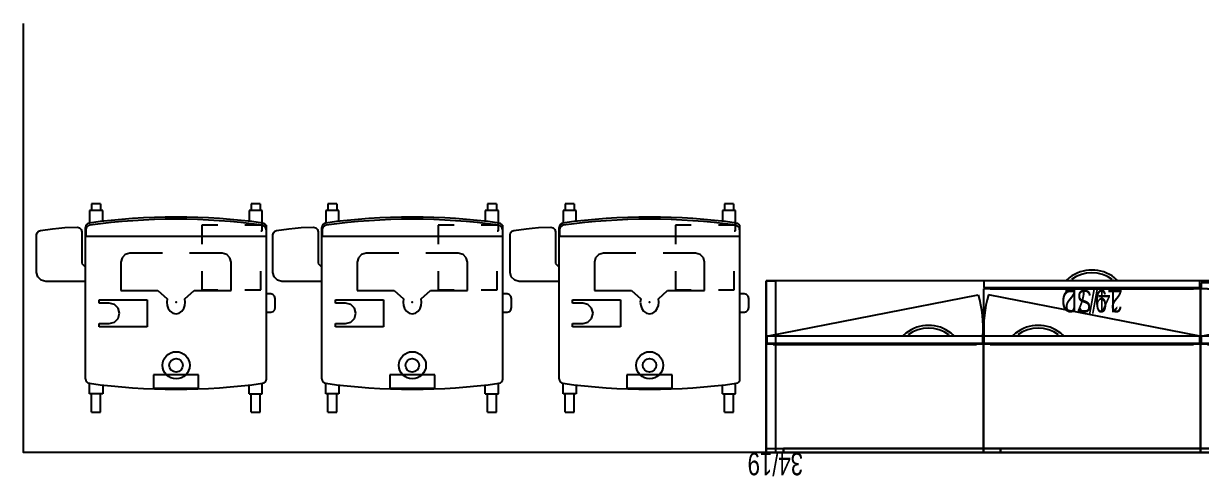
# Model space of a CAD drawing. Header units: inches. Extents: x 0 to 501, y -3 to 400.
# Drawn here: x 124.8 to 254.9, y -2.6 to 47.4 of the extents above; entities that cross this region are included whole.
import ezdxf
from ezdxf.enums import TextEntityAlignment as Align

# ---------------------------------------------------------------- set-up
doc = ezdxf.new("R2010")
doc.units = ezdxf.units.IN
doc.header["$MEASUREMENT"] = 0
for name, color, linetype in [('A-FURN-P-CART', 2, 'Continuous'), ('A-FURN-P-CART-ELEC', 2, 'Continuous'), ('A-FURN-P-CART-PROD_NO-T', 2, 'Continuous'), ('A-FURN-P-HARDWARE', 3, 'Continuous'), ('A-FURN-P-HARDWARE-PROD_NO-T', 3, 'Continuous'), ('A-FURN-P-STORAGE', 6, 'Continuous'), ('A-FURN-P-STORAGE-PROD_NO-T', 6, 'Continuous'), ('A-FURN-P-STORAGE-PROD_NO-TEXT', 6, 'Continuous'), ('A-FURN-P-WKSURF', 1, 'Continuous'), ('A-FURN-P-WKSURF-LAM', 1, 'Continuous'), ('A-FURN-P-WKSURF-PROD_NO-T', 1, 'Continuous'), ('A-FURN-P-WKSURF-PROD_NO-TEXT', 1, 'Continuous'), ('A-FURN-P-WKSURF-SS-T', 1, 'Continuous'), ('WALLS', 7, 'Continuous')]:
    doc.layers.add(name, color=color, linetype=linetype)
doc.styles.get("Standard").update_dxf_attribs({"font": 'arial.ttf'})

# ---------------------------------------------------------------- blocks, each defined once
blk = doc.blocks.new('P_CO601-PBUD')
at = {"layer": 'A-FURN-P-CART'}
for p, q in [((-8.3, 12.16), (-9.3, 12.16)), ((-9.3, 12.16), (-9.3, 10.16)), ((-8.3, 12.16), (-8.3, 10.16)), ((9.34, 12.16), (8.34, 12.16)), ((8.34, 12.16), (8.34, 10.16)), ((9.34, 12.16), (9.34, 10.16)), ((-8.07, 10.16), (-9.52, 10.16)), ((-9.52, 10.16), (-9.52, 8.99)), ((-8.07, 10.16), (-8.07, 9.18)), ((8.11, 10.16), (9.56, 10.16)), ((8.11, 9.18), (8.11, 10.16)), ((9.56, 10.16), (9.56, 8.99)), ((-10, 8.49), (-10, -8.24)), ((10, 8.49), (10, -8.24)), ((3.2, -0.26), (3.2, 2.74)), ((3.2, 2.74), (8.5, 2.74)), ((8.5, 2.74), (8.5, 2.37)), ((0, 1.32), (-0.35, 1.24)), ((0.35, 1.24), (0, 1.32)), ((6.4, 1.81), (6.25, 1.24)), ((6.81, 2.22), (6.4, 1.81)), ((7.38, 2.37), (6.81, 2.22)), ((8.5, 2.37), (7.38, 2.37)), ((-10.91, 0.86), (-10.97, 0.61)), ((-10.97, 0.61), (-10.96, -0.39)), ((-10.73, 1.04), (-10.91, 0.86)), ((-10.49, 1.11), (-10.73, 1.04)), ((-10.01, 1.11), (-10.49, 1.11)), ((-0.98, 0.38), (-1.02, 0.02)), ((-1.02, 0.02), (-0.98, -0.35)), ((-0.86, 0.72), (-0.98, 0.38)), ((-0.65, 1.02), (-0.86, 0.72)), ((-0.35, 1.24), (-0.65, 1.02)), ((0.65, 1.02), (0.35, 1.24)), ((0.86, 0.72), (0.65, 1.02)), ((0.98, 0.38), (0.86, 0.72)), ((1.02, 0.02), (0.98, 0.38)), ((0.98, -0.35), (1.02, 0.02)), ((6.25, 1.24), (6.4, 0.68)), ((6.4, 0.68), (6.81, 0.27)), ((6.81, 0.27), (7.38, 0.12)), ((7.38, 0.12), (8.5, 0.12)), ((8.5, 0.12), (8.5, -0.26)), ((-10.96, -0.39), (-10.89, -0.64)), ((-10.89, -0.64), (-10.71, -0.82)), ((-10.71, -0.82), (-10.48, -0.89)), ((-10.48, -0.89), (-9.99, -0.89)), ((-2, -1.28), (-6.09, -1.29)), ((-6.09, -1.29), (-6.09, -4.39)), ((-0.98, -0.35), (-2, -1.28)), ((2, -1.28), (0.98, -0.35)), ((6.09, -1.29), (2, -1.28)), ((8.5, -0.26), (3.2, -0.26)), ((6.09, -4.39), (6.09, -1.29)), ((-9.37, -1.34), (-9.37, -3.41)), ((-7.62, -1.34), (-9.37, -1.34)), ((-2.87, -1.34), (-4.62, -1.34)), ((-2.87, -3.41), (-2.87, -1.34)), ((10, -2.27), (14.41, -2.27)), ((14.41, -2.27), (14.91, -2.4)), ((14.91, -2.4), (15.28, -2.77)), ((10.41, -4.27), (10, -3.86)), ((15.28, -2.77), (15.41, -3.27)), ((15.41, -3.27), (15.41, -7.42)), ((-6.09, -4.39), (-5.96, -4.89)), ((-5.96, -4.89), (-5.61, -5.25)), ((5.61, -5.25), (5.96, -4.89)), ((5.96, -4.89), (6.09, -4.39)), ((10.41, -7.77), (10.41, -4.27)), ((-10, -6.41), (-10, -8.49)), ((-5.61, -5.25), (-5.09, -5.39)), ((-5.09, -5.39), (-1.5, -5.39)), ((-2.87, -8.49), (-2.87, -6.41)), ((1.5, -5.39), (5.09, -5.39)), ((5.09, -5.39), (5.61, -5.25)), ((9.96, -7.29), (-9.96, -7.29)), ((-9.96, -7.99), (-9.96, -7.29)), ((9.96, -7.99), (9.96, -7.29)), ((10.48, -8.02), (10.41, -7.77)), ((15.36, -7.65), (15.21, -7.83)), ((15.41, -7.42), (15.36, -7.65)), ((-9.52, -7.87), (-9.52, -10.12)), ((-9.37, -7.87), (-9.52, -7.87)), ((-9.37, -8.49), (-7.62, -8.49)), ((-8.07, -10.12), (-8.07, -8.86)), ((-4.62, -8.49), (-2.87, -8.49)), ((8.11, -8.93), (8.11, -10.12)), ((9.56, -10.12), (9.56, -8.74)), ((10.66, -8.2), (10.48, -8.02)), ((10.91, -8.27), (10.66, -8.2)), ((12.28, -8.23), (10.91, -8.27)), ((12.96, -8.17), (12.28, -8.23)), ((13.64, -8.11), (12.96, -8.17)), ((15, -7.92), (13.64, -8.11)), ((15.21, -7.83), (15, -7.92)), ((-9.52, -10.12), (-8.07, -10.12)), ((-9.3, -10.87), (-9.3, -10.12)), ((-8.3, -10.87), (-8.3, -10.12)), ((8.11, -10.12), (9.56, -10.12)), ((8.34, -10.87), (8.34, -10.12)), ((9.34, -10.87), (9.34, -10.12)), ((-9.3, -10.87), (-8.3, -10.87)), ((8.34, -10.87), (9.34, -10.87))]:
    blk.add_line(p, q, dxfattribs=at)
for centre, radius in [((-0.01, 6.99), 1.5), ((0, 6.99), 0.748)]:
    blk.add_circle(centre, radius, dxfattribs=at)
for centre, radius, start, end in [((0, -58.97), 68.62, 81.9798, 98.0202), ((-9.5, 8.49), 0.5, 98.5782, 180), ((9.5, 8.49), 0.5, 0, 81.4218), ((-9.5, -8.24), 0.5, 180, 261.4218), ((-9.46, -7.99), 0.5, 180, 261.4218), ((0, 59.22), 68.62, 261.9798, 278.0202), ((0, 59.22), 68.38, 261.982, 278.018), ((9.46, -7.99), 0.5, 278.5782, 0), ((9.5, -8.24), 0.5, 278.5782, 0)]:
    blk.add_arc(centre, radius, start, end, dxfattribs=at)
blk.add_point((0, 0), dxfattribs=at)
at = {"layer": 'A-FURN-P-CART-ELEC'}
for p, q in [((2.5, 9.53), (-2.5, 9.53)), ((-2.5, 9.53), (-2.5, 8.03)), ((2.5, 8.03), (2.5, 9.53)), ((-2.5, 8.03), (2.5, 8.03))]:
    blk.add_line(p, q, dxfattribs=at)
blk.add_point((0, 0), dxfattribs=at)
at = {"layer": 'A-FURN-P-CART-PROD_NO-T', "flags": 1}
for tag in ['CAPPN', 'CAPMG', 'CAPMC', 'CAPQT', 'CAPDH', 'CAPGC']:
    blk.add_attdef(tag, (0, 0), '', height=0.001, dxfattribs=at)
at = {"layer": 'A-FURN-P-CART-PROD_NO-T'}
blk.add_attdef('CAPTG', (-7, -12), '', height=2.5, dxfattribs=at)
blk = doc.blocks.new('P_CH100-48')
at = {"layer": 'A-FURN-P-HARDWARE'}
for p, q in [((1.89, 0), (46.11, 0)), ((1.89, -0.47), (1.89, 0)), ((1.89, 0), (1.89, -0.47)), ((46.11, 0), (1.89, 0)), ((46.11, -0.47), (1.89, -0.47)), ((1.89, -0.47), (46.11, -0.47)), ((46.11, 0), (46.11, -0.47)), ((46.11, -0.47), (46.11, 0))]:
    blk.add_line(p, q, dxfattribs=at)
for p in [(0, 0), (48, 0)]:
    blk.add_point(p, dxfattribs=at)
at = {"layer": 'A-FURN-P-HARDWARE-PROD_NO-T', "flags": 1}
for tag in ['CAPPN', 'CAPMG', 'CAPMC', 'CAPQT', 'CAPDH', 'CAPGC']:
    blk.add_attdef(tag, (0, 0), '', height=0.001, dxfattribs=at)
at = {"layer": 'A-FURN-P-HARDWARE-PROD_NO-T'}
blk.add_attdef('CAPTG', (4, -4), '', height=2.5, dxfattribs=at)
blk = doc.blocks.new('P_CH100-72')
at = {"layer": 'A-FURN-P-HARDWARE'}
for p, q in [((1.89, 0), (70.11, 0)), ((1.89, -0.47), (1.89, 0)), ((1.89, 0), (1.89, -0.47)), ((70.11, 0), (1.89, 0)), ((70.11, -0.47), (1.89, -0.47)), ((1.89, -0.47), (70.11, -0.47)), ((70.11, 0), (70.11, -0.47)), ((70.11, -0.47), (70.11, 0))]:
    blk.add_line(p, q, dxfattribs=at)
for p in [(0, 0), (72, 0)]:
    blk.add_point(p, dxfattribs=at)
at = {"layer": 'A-FURN-P-HARDWARE-PROD_NO-T', "flags": 1}
for tag in ['CAPPN', 'CAPMG', 'CAPMC', 'CAPQT', 'CAPDH', 'CAPGC']:
    blk.add_attdef(tag, (0, 0), '', height=0.001, dxfattribs=at)
at = {"layer": 'A-FURN-P-HARDWARE-PROD_NO-T'}
blk.add_attdef('CAPTG', (4, -4), '', height=2.5, dxfattribs=at)
blk = doc.blocks.new('P_CH200-2419PCLNLNH')
at = {"layer": 'A-FURN-P-STORAGE'}
for p, q in [((0, 0), (0, -18.11)), ((24, 0), (0, 0)), ((24, -18.11), (24, 0)), ((0, -18.11), (0.76, -18.11)), ((0.06, -18.11), (0.06, -18.76)), ((0.76, -18.06), (23.24, -18.06)), ((23.24, -18.11), (24, -18.11)), ((23.94, -18.76), (23.94, -18.11)), ((0.06, -18.76), (23.94, -18.76))]:
    blk.add_line(p, q, dxfattribs=at)
for p in [(0, 0), (24, 0)]:
    blk.add_point(p, dxfattribs=at)
at = {"layer": 'A-FURN-P-STORAGE-PROD_NO-T', "flags": 1}
for tag in ['CAPPN', 'CAPMG', 'CAPMC', 'CAPQT', 'CAPDH', 'CAPGC']:
    blk.add_attdef(tag, (0, 0), '', height=0.001, dxfattribs=at)
at = {"layer": 'A-FURN-P-STORAGE-PROD_NO-T'}
blk.add_attdef('CAPTG', (4, -4), '', height=2.5, dxfattribs=at)
at = {"layer": 'A-FURN-P-STORAGE-PROD_NO-TEXT', "width": 0.7}
blk.add_text('24/PC', height=2.5, dxfattribs=at).set_placement((12, -18), align=Align.CENTER)
blk = doc.blocks.new('P_CH200-2419SDRNLAH')
at = {"layer": 'A-FURN-P-STORAGE'}
for p, q in [((0, 0), (0, -18.11)), ((24, 0), (0, 0)), ((24, -18.11), (24, 0)), ((0, -18.11), (0.76, -18.11)), ((0.76, -18.06), (23.24, -18.06)), ((23.24, -18.11), (24, -18.11)), ((0.06, -18.24), (0.06, -19)), ((23.94, -18.24), (0.06, -18.24)), ((0.06, -19), (23.94, -19)), ((9.12, -19), (9.5, -19.33)), ((9.75, -19.14), (9.7, -19)), ((14.3, -19), (14.25, -19.14)), ((14.5, -19.33), (14.88, -19)), ((23.94, -19), (23.94, -18.24))]:
    blk.add_line(p, q, dxfattribs=at)
for radius, start, end in [(4.07, 232.0592, 307.9408), (3.76, 233.2989, 306.7011)]:
    blk.add_arc((12, -16.12), radius, start, end, dxfattribs=at)
for p in [(0, 0), (24, 0)]:
    blk.add_point(p, dxfattribs=at)
at = {"layer": 'A-FURN-P-STORAGE-PROD_NO-T', "flags": 1}
for tag in ['CAPPN', 'CAPMG', 'CAPMC', 'CAPQT', 'CAPDH', 'CAPGC']:
    blk.add_attdef(tag, (0, 0), '', height=0.001, dxfattribs=at)
at = {"layer": 'A-FURN-P-STORAGE-PROD_NO-T'}
blk.add_attdef('CAPTG', (4, -4), '', height=2.5, dxfattribs=at)
at = {"layer": 'A-FURN-P-STORAGE-PROD_NO-TEXT', "width": 0.7}
blk.add_text('24/SD', height=2.5, dxfattribs=at).set_placement((12, -18), align=Align.CENTER)
blk = doc.blocks.new('P_CH600-19724')
at = {"layer": 'A-FURN-P-WKSURF'}
for p, q in [((0, 0), (0, -19)), ((72, 0), (0, 0)), ((0, -0.4375), (72, -0.4375)), ((72, -19), (72, 0)), ((0, -19), (72, -19))]:
    blk.add_line(p, q, dxfattribs=at)
for p in [(0, 0), (72, 0)]:
    blk.add_point(p, dxfattribs=at)
at = {"layer": 'A-FURN-P-WKSURF-SS-T', "width": 0.7, "flags": 1}
blk.add_attdef('CAPPN', (0, 0), '', height=0.001, dxfattribs=at)
at = {"layer": 'A-FURN-P-WKSURF-SS-T', "flags": 1}
for tag in ['CAPMG', 'CAPMC', 'CAPQT', 'CAPDH', 'CAPGC']:
    blk.add_attdef(tag, (0, 0), '', height=0.001, dxfattribs=at)
at = {"layer": 'A-FURN-P-WKSURF-SS-T', "width": 0.7}
blk.add_attdef('CAPTG', text='', height=2.5, dxfattribs=at).set_placement((36, -18), align=Align.CENTER)
blk = doc.blocks.new('P_CH655-3419H')
at = {"layer": 'A-FURN-P-WKSURF'}
for p in [(0, 0), (1, 0)]:
    blk.add_point(p, dxfattribs=at)
at = {"layer": 'A-FURN-P-WKSURF-LAM'}
for p, q in [((0, 0), (1, 0)), ((0, -19), (0, 0)), ((1, 0), (1, -19)), ((1, -19), (0, -19))]:
    blk.add_line(p, q, dxfattribs=at)
at = {"layer": 'A-FURN-P-WKSURF-PROD_NO-T', "flags": 1}
for tag in ['CAPPN', 'CAPMG', 'CAPMC', 'CAPQT', 'CAPDH', 'CAPGC']:
    blk.add_attdef(tag, (0, 0), '', height=0.001, dxfattribs=at)
at = {"layer": 'A-FURN-P-WKSURF-PROD_NO-T'}
blk.add_attdef('CAPTG', (0, -2.5), '', height=2.5, dxfattribs=at)
at = {"layer": 'A-FURN-P-WKSURF-PROD_NO-TEXT', "width": 0.7}
blk.add_text('34/19', height=2.5, dxfattribs=at).set_placement((0, 0), align=Align.CENTER)
blk = doc.blocks.new('P_CH300-192413SLRNLAH')
at = {"layer": 'A-FURN-P-STORAGE'}
for p, q in [((24, 0), (0, 0)), ((0, 0), (0, -11.99)), ((24, -11.99), (24, 0)), ((0, -11.99), (0.76, -11.99)), ((23.94, -12.11), (0.06, -12.11)), ((0.06, -12.11), (0.06, -12.88)), ((0.06, -12.88), (23.94, -12.88)), ((23.94, -12.88), (0.56, -17.44)), ((0.76, -11.93), (23.24, -11.93)), ((3.19, -12.88), (3.56, -13.2)), ((3.81, -13.01), (3.76, -12.88)), ((8.36, -12.88), (8.31, -13.01)), ((8.56, -13.2), (8.94, -12.88)), ((23.24, -11.99), (24, -11.99)), ((23.94, -12.88), (23.94, -12.11))]:
    blk.add_line(p, q, dxfattribs=at)
for centre, radius, start, end in [((13.52, -13.71), 13.49, 176.4389, 196.0544), ((6.06, -10), 4.07, 232.0592, 307.9408), ((6.06, -10), 3.76, 233.2989, 306.7011)]:
    blk.add_arc(centre, radius, start, end, dxfattribs=at)
for p in [(0, 0), (24, 0)]:
    blk.add_point(p, dxfattribs=at)
at = {"layer": 'A-FURN-P-STORAGE-PROD_NO-T', "flags": 1}
for tag in ['CAPPN', 'CAPMG', 'CAPMC', 'CAPQT', 'CAPDH', 'CAPGC']:
    blk.add_attdef(tag, (0, 0), '', height=0.001, dxfattribs=at)
at = {"layer": 'A-FURN-P-STORAGE-PROD_NO-T'}
blk.add_attdef('CAPTG', (3, -4), '', height=2.5, dxfattribs=at)
blk = doc.blocks.new('P_CH300-192413SMLNLAH')
at = {"layer": 'A-FURN-P-STORAGE'}
for p, q in [((24, 0), (0, 0)), ((0, 0), (0, -11.99)), ((24, -11.99), (24, 0)), ((0, -11.99), (0.76, -11.99)), ((23.94, -12.11), (0.06, -12.11)), ((0.06, -12.11), (0.06, -12.88)), ((0.06, -12.88), (23.44, -17.44)), ((0.06, -12.88), (23.94, -12.88)), ((0.76, -11.93), (23.24, -11.93)), ((15.06, -12.88), (15.44, -13.2)), ((15.69, -13.01), (15.64, -12.88)), ((20.24, -12.88), (20.19, -13.01)), ((20.44, -13.2), (20.81, -12.88)), ((23.24, -11.99), (24, -11.99)), ((23.94, -12.88), (23.94, -12.11))]:
    blk.add_line(p, q, dxfattribs=at)
for centre, radius, start, end in [((10.48, -13.71), 13.49, 343.9457, 3.5611), ((17.94, -10), 4.07, 232.0592, 307.9408), ((17.94, -10), 3.76, 233.2989, 306.7011)]:
    blk.add_arc(centre, radius, start, end, dxfattribs=at)
for p in [(0, 0), (24, 0)]:
    blk.add_point(p, dxfattribs=at)
at = {"layer": 'A-FURN-P-STORAGE-PROD_NO-T', "flags": 1}
for tag in ['CAPPN', 'CAPMG', 'CAPMC', 'CAPQT', 'CAPDH', 'CAPGC']:
    blk.add_attdef(tag, (0, 0), '', height=0.001, dxfattribs=at)
at = {"layer": 'A-FURN-P-STORAGE-PROD_NO-T'}
blk.add_attdef('CAPTG', (3, -4), '', height=2.5, dxfattribs=at)
blk = doc.blocks.new('P_CH300-192413SRRNLAH')
at = {"layer": 'A-FURN-P-STORAGE'}
for p, q in [((24, 0), (0, 0)), ((0, 0), (0, -11.99)), ((24, -11.99), (24, 0)), ((0, -11.99), (0.76, -11.99)), ((23.94, -12.11), (0.06, -12.11)), ((0.06, -12.11), (0.06, -12.88)), ((0.06, -12.88), (23.94, -12.88)), ((23.94, -12.88), (0.56, -17.44)), ((0.76, -11.93), (23.24, -11.93)), ((3.19, -12.88), (3.56, -13.2)), ((3.81, -13.01), (3.76, -12.88)), ((8.36, -12.88), (8.31, -13.01)), ((8.56, -13.2), (8.94, -12.88)), ((23.24, -11.99), (24, -11.99)), ((23.94, -12.88), (23.94, -12.11))]:
    blk.add_line(p, q, dxfattribs=at)
for centre, radius, start, end in [((13.52, -13.71), 13.49, 176.4389, 196.0544), ((6.06, -10), 4.07, 232.0592, 307.9408), ((6.06, -10), 3.76, 233.2989, 306.7011)]:
    blk.add_arc(centre, radius, start, end, dxfattribs=at)
for p in [(0, 0), (24, 0)]:
    blk.add_point(p, dxfattribs=at)
at = {"layer": 'A-FURN-P-STORAGE-PROD_NO-T', "flags": 1}
for tag in ['CAPPN', 'CAPMG', 'CAPMC', 'CAPQT', 'CAPDH', 'CAPGC']:
    blk.add_attdef(tag, (0, 0), '', height=0.001, dxfattribs=at)
at = {"layer": 'A-FURN-P-STORAGE-PROD_NO-T'}
blk.add_attdef('CAPTG', (3, -4), '', height=2.5, dxfattribs=at)

msp = doc.modelspace()

# ---------------------------------------------------------------- linework, layer by layer
at = {"layer": 'WALLS'}
msp.add_lwpolyline([(338.92, 47.44), (338.92, 0), (124.8, 0), (124.8, 47.44)], dxfattribs=at)

# ---------------------------------------------------------------- block references
at = {"rotation": 180}
for name, p in [('P_CO601-PBUD', (141.66, 16.65)), ('P_CO601-PBUD', (167.78, 16.65)), ('P_CO601-PBUD', (194.01, 16.65)), ('P_CH200-2419SDRNLAH', (254.92, 0)), ('P_CH655-3419H', (207.92, 0)), ('P_CH200-2419PCLNLNH', (278.92, 0)), ('P_CH300-192413SRRNLAH', (230.92, 0)), ('P_CH300-192413SMLNLAH', (254.92, 0)), ('P_CH300-192413SLRNLAH', (278.92, 0)), ('P_CH100-72', (278.92, 0)), ('P_CH100-48', (278.92, 0))]:
    msp.add_blockref(name, p, dxfattribs=at)
msp.add_blockref('P_CH600-19724', (278.92, 0), dxfattribs=at).add_auto_attribs({'CAPTG': '19/72'})

doc.saveas('drawing.dxf')
